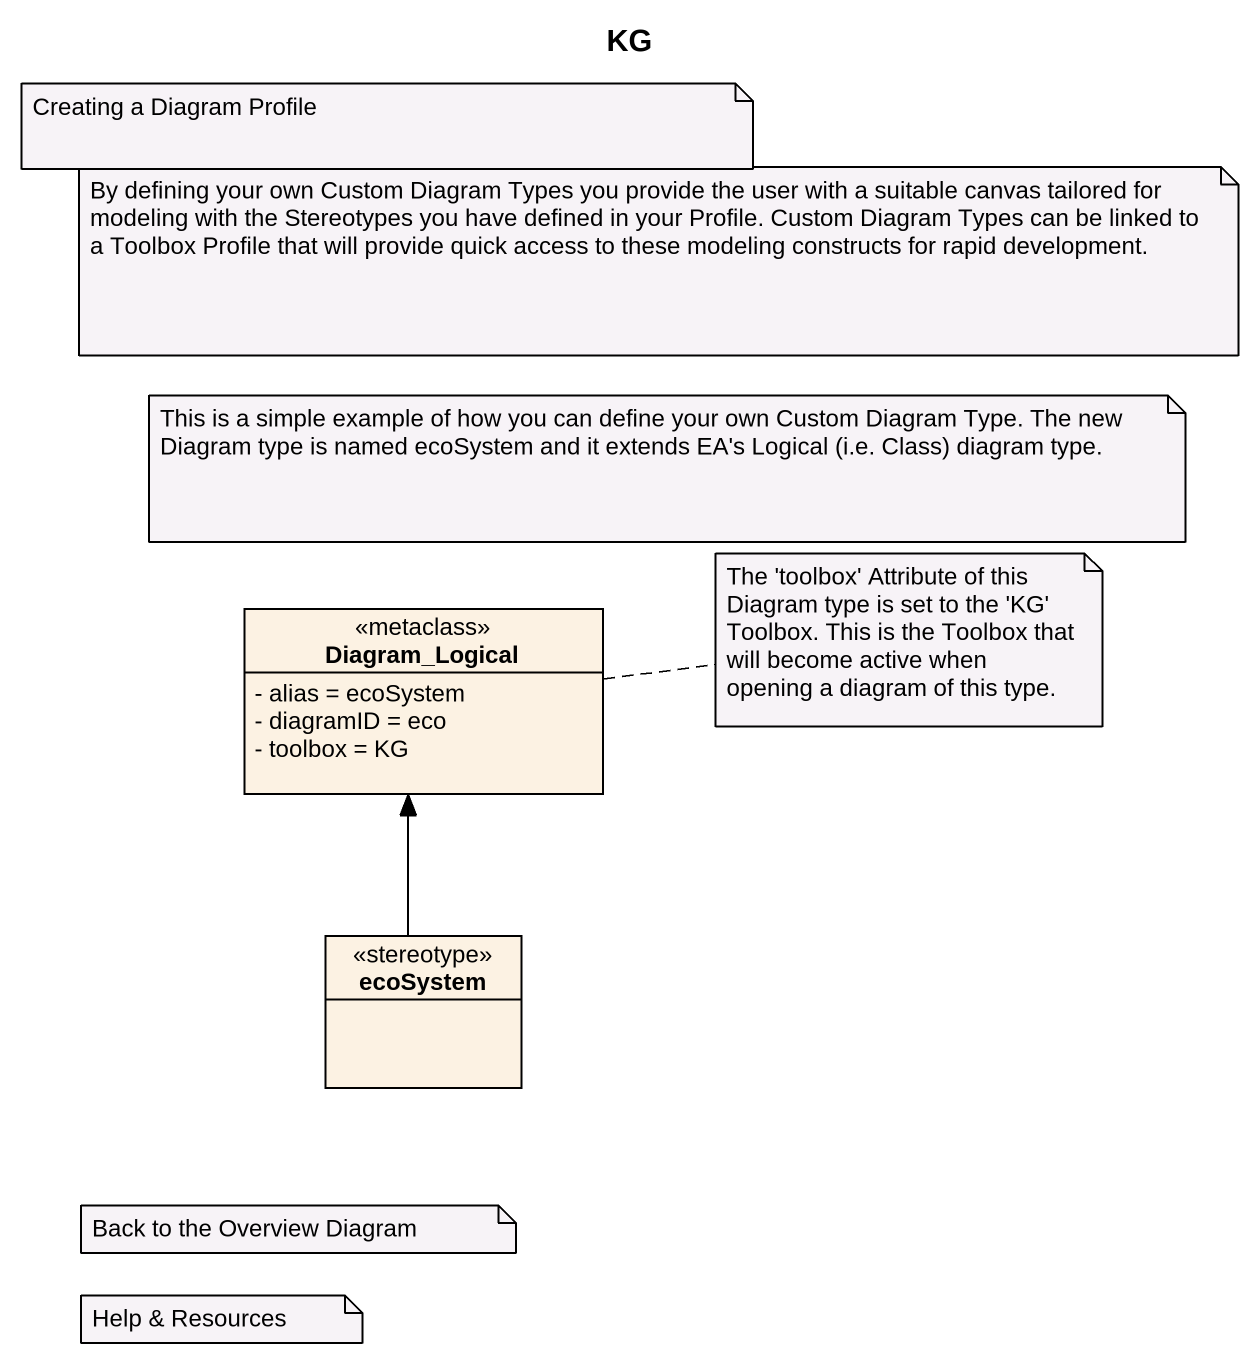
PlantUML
@startuml
title KG
hide circle
hide empty members
skinparam classAttributeIconSize 0
class Diagram_Logical <<metaclass>> {
  - alias = ecoSystem
  - diagramID = eco
  - toolbox = KG
}
class ecoSystem <<stereotype>>
ecoSystem -up-> Diagram_Logical
note as N1
  Creating a Diagram Profile
end note
note as N2
  By defining your own Custom Diagram Types you provide the user with a suitable canvas tailored for modeling with the Stereotypes you have defined in your Profile. Custom Diagram Types can be linked to a Toolbox Profile that will provide quick access to these modeling constructs for rapid development.
end note
note as N3
  This is a simple example of how you can define your own Custom Diagram Type. The new Diagram type is named ecoSystem and it extends EA's Logical (i.e. Class) diagram type.
end note
note right of Diagram_Logical : The 'toolbox' Attribute of this Diagram type is set to the 'KG' Toolbox. This is the Toolbox that will become active when opening a diagram of this type.
note as N5
  Back to the Overview Diagram
end note
note as N6
  Help & Resources
end note
@enduml
